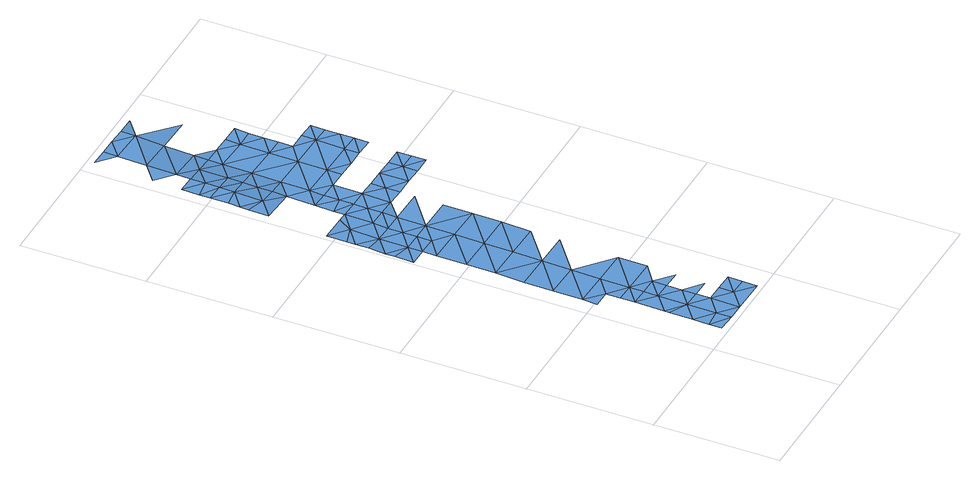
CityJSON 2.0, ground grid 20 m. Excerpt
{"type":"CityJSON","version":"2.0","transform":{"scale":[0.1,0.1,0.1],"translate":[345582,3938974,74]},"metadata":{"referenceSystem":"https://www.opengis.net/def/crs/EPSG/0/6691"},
"CityObjects":{
"waterbody1":{"type":"WaterBody","attributes":{"name":"5","class":"1140","function":"1","WaterBodyRiverFloodingRiskAttribute.description":"3","WaterBodyRiverFloodingRiskAttribute.rankOrg":"2","WaterBodyRiverFloodingRiskAttribute.adminType":"2","WaterBodyRiverFloodingRiskAttribute.scale":"L2"},"geometry":[{"type":"MultiSurface","lod":"1","boundaries":[[[0,1,2]],[[3,4,2]],[[5,6,1]],[[7,2,1]],[[5,8,6]],[[6,8,9]],[[7,3,2]],[[4,10,11]],[[7,1,6]],[[9,12,6]],[[13,14,15]],[[10,4,3]],[[16,11,10]],[[17,12,18]],[[19,20,16]],[[6,21,7]],[[22,21,6]],[[6,12,22]],[[23,16,10]],[[20,24,25]],[[25,26,27]],[[3,7,21]],[[19,16,23]],[[28,10,3]],[[25,24,26]],[[20,19,24]],[[23,10,29]],[[30,26,31]],[[26,24,31]],[[32,30,31]],[[29,33,23]],[[19,23,33]],[[19,34,24]],[[35,32,36]],[[35,37,38]],[[32,31,36]],[[33,34,19]],[[24,34,31]],[[37,35,36]],[[39,40,41]],[[34,42,31]],[[43,37,36]],[[39,44,45]],[[44,39,41]],[[36,31,46]],[[47,45,44]],[[41,48,44]],[[49,50,51]],[[52,44,48]],[[47,44,52]],[[53,54,50]],[[55,51,50]],[[56,57,58]],[[59,55,50]],[[50,54,59]],[[51,60,58]],[[58,61,56]],[[59,54,62]],[[62,63,59]],[[60,51,55]],[[58,60,61]],[[64,61,60]],[[55,65,60]],[[64,60,66]]]}]},
"waterbody2":{"type":"WaterBody","attributes":{"name":"5","class":"1140","function":"1","WaterBodyRiverFloodingRiskAttribute.description":"3","WaterBodyRiverFloodingRiskAttribute.rankOrg":"1","WaterBodyRiverFloodingRiskAttribute.adminType":"2","WaterBodyRiverFloodingRiskAttribute.scale":"L2"},"geometry":[{"type":"MultiSurface","lod":"1","boundaries":[[[67,68,69]],[[8,70,71]],[[72,15,71]],[[70,72,71]],[[73,72,70]],[[74,75,76]],[[75,74,77]],[[77,74,78]],[[78,74,72]],[[72,74,79]],[[72,79,13]],[[15,18,71]],[[18,12,71]],[[68,67,80]],[[68,80,81]],[[81,79,68]],[[79,76,68]],[[12,9,71]],[[9,8,71]],[[76,69,68]],[[75,77,82]],[[78,72,73]],[[74,76,79]],[[13,15,72]]]}]},
"waterbody3":{"type":"WaterBody","attributes":{"name":"5","class":"1140","function":"1","WaterBodyRiverFloodingRiskAttribute.description":"3","WaterBodyRiverFloodingRiskAttribute.rankOrg":"2","WaterBodyRiverFloodingRiskAttribute.adminType":"2","WaterBodyRiverFloodingRiskAttribute.scale":"L2"},"geometry":[{"type":"MultiSurface","lod":"1","boundaries":[[[83,84,85]],[[86,84,83]],[[86,87,88]],[[89,90,91]],[[90,89,92]],[[93,94,89]],[[91,83,89]],[[93,89,95]],[[83,85,95]],[[83,87,86]],[[87,83,91]],[[89,94,92]],[[89,83,95]]]}]},
"waterbody4":{"type":"WaterBody","attributes":{"name":"5","class":"1140","function":"1","WaterBodyRiverFloodingRiskAttribute.description":"3","WaterBodyRiverFloodingRiskAttribute.rankOrg":"1","WaterBodyRiverFloodingRiskAttribute.adminType":"2","WaterBodyRiverFloodingRiskAttribute.scale":"L2"},"geometry":[{"type":"MultiSurface","lod":"1","boundaries":[[[96,43,97]],[[98,99,100]],[[98,100,101]],[[102,101,100]],[[101,102,96]],[[96,102,103]],[[48,41,104]],[[105,40,106]],[[40,105,38]],[[38,105,107]],[[107,105,108]],[[27,26,30]],[[27,30,109]],[[107,32,35]],[[108,105,110]],[[110,105,111]],[[112,27,109]],[[112,109,113]],[[113,109,114]],[[30,32,109]],[[38,37,104]],[[43,96,48]],[[40,38,104]],[[35,38,107]],[[107,108,115]],[[116,100,99]],[[116,117,100]],[[117,118,100]],[[118,102,100]],[[97,101,96]],[[103,48,96]],[[107,115,114]],[[107,114,109]],[[107,109,32]],[[106,111,105]],[[37,43,104]],[[48,104,43]],[[41,40,104]]]}]},
"waterbody5":{"type":"WaterBody","attributes":{"name":"5","class":"1140","function":"1","WaterBodyRiverFloodingRiskAttribute.description":"3","WaterBodyRiverFloodingRiskAttribute.rankOrg":"1","WaterBodyRiverFloodingRiskAttribute.adminType":"2","WaterBodyRiverFloodingRiskAttribute.scale":"L2"},"geometry":[{"type":"MultiSurface","lod":"1","boundaries":[[[119,120,121]],[[119,121,122]],[[123,122,121]],[[123,121,124]],[[125,123,124]],[[124,126,125]],[[126,127,125]],[[88,87,128]],[[88,128,129]],[[130,131,127]],[[127,131,129]],[[128,127,129]],[[62,54,129]],[[62,129,63]],[[131,63,129]],[[132,131,130]],[[133,130,127]],[[127,126,133]],[[134,126,124]],[[135,124,121]],[[121,120,135]],[[136,120,119]],[[127,128,125]],[[128,137,125]],[[91,90,137]],[[138,139,140]],[[47,52,141]],[[90,92,137]],[[141,45,47]],[[52,142,123]],[[141,52,123]],[[143,124,135]],[[142,122,123]],[[125,141,123]],[[124,143,144]],[[124,144,134]],[[132,145,131]],[[54,88,129]],[[92,45,141]],[[137,92,141]],[[141,125,137]],[[146,131,145]],[[146,63,131]],[[53,139,54]],[[53,140,139]],[[139,138,86]],[[86,138,84]],[[91,137,128]],[[87,91,128]],[[86,88,139]],[[139,88,54]]]}]}
},
"vertices":[
[27,196,8],[55,196,8],[27,219,9],[85,265,8],[28,266,9],[55,173,8],[83,172,8],[84,218,8],[55,150,8],[83,149,8],[86,311,9],[29,312,9],[111,149,8],[110,79,8],[138,79,8],[110,102,8],[30,358,10],[139,125,8],[111,126,8],[87,403,10],[31,404,10],[141,217,8],[140,171,8],[86,357,10],[88,450,10],[31,451,10],[60,473,10],[32,474,10],[142,310,9],[143,356,9],[61,496,10],[89,496,10],[61,519,10],[144,402,10],[145,449,10],[61,542,10],[90,542,10],[90,565,11],[62,566,11],[63,629,11],[63,612,11],[91,611,11],[145,495,10],[118,565,10],[91,634,11],[63,658,12],[146,541,10],[92,658,11],[119,611,11],[11,890,18],[39,866,17],[39,913,18],[120,657,11],[38,843,17],[67,843,15],[96,912,15],[41,982,19],[12,982,20],[40,959,19],[95,865,14],[97,958,17],[69,982,18],[95,842,13],[123,842,12],[97,981,18],[153,911,14],[126,981,17],
[166,32,8],[137,33,8],[165,9,8],[54,103,8],[82,126,8],[82,80,8],[54,95,8],[81,34,8],[82,10,8],[109,10,8],[52,31,8],[53,57,8],[110,56,8],[166,55,8],[138,56,8],[52,11,8],
[37,774,17],[9,798,17],[9,770,17],[37,797,17],[65,774,15],[66,797,15],[36,728,16],[65,727,14],[65,750,14],[64,704,13],[8,737,16],[7,705,16],[8,751,17],
[147,587,10],[147,564,10],[203,563,10],[232,563,10],[204,586,10],[175,564,11],[176,610,10],[147,610,10],[90,588,11],[34,589,11],[48,612,11],[33,543,10],[5,567,11],[32,497,10],[5,580,11],[6,613,11],[3,474,10],[4,504,10],[4,520,10],[5,546,11],[232,586,10],[232,609,10],[204,609,10],
[205,656,11],[234,678,11],[205,679,11],[177,656,11],[149,680,11],[206,725,11],[149,726,11],[178,748,11],[150,772,11],[94,773,13],[94,819,13],[179,795,11],[151,818,11],[179,818,11],[179,772,11],[207,748,11],[234,701,11],[233,655,11],[93,727,12],[9,816,17],[38,820,17],[10,844,17],[92,681,12],[148,657,11],[234,724,11],[235,747,11],[180,841,12],[151,841,12]
]}
